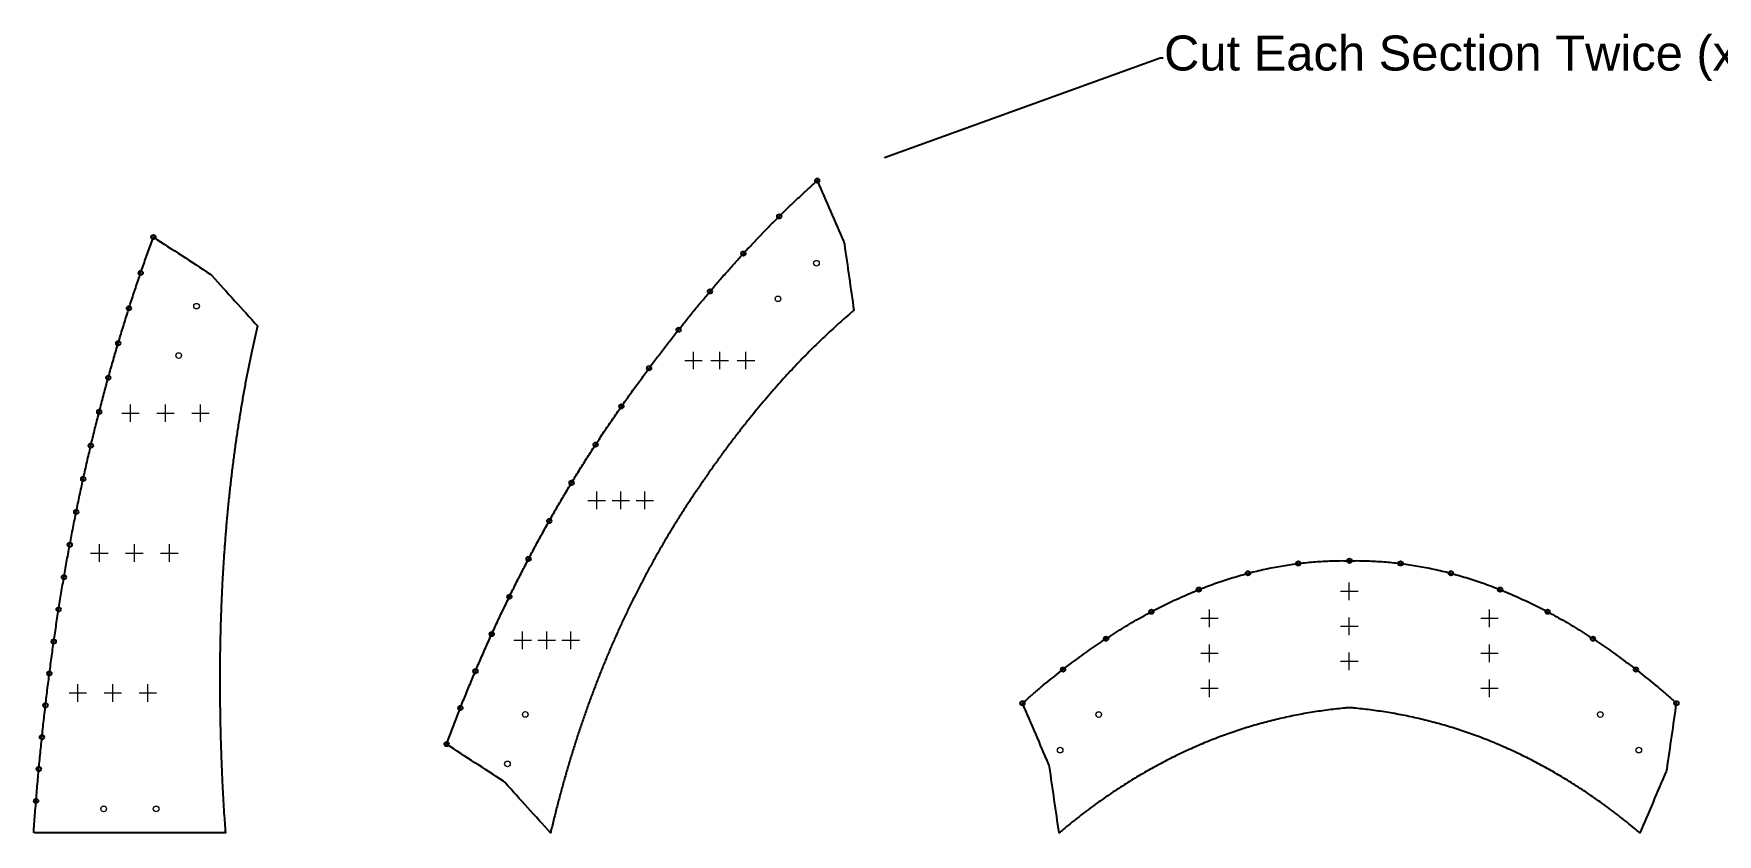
# Model space of a CAD drawing. Header units: inches. Extents: x 2 to 292, y 1 to 254.
# Drawn here: x 2.1 to 194.6, y 0.8 to 92.4 of the extents above; entities that cross this region are included whole.
import ezdxf
from ezdxf import colors
from ezdxf.entities.mleader import LeaderData, LeaderLine
from ezdxf.math import Vec2, Vec3

# ---------------------------------------------------------------- set-up
doc = ezdxf.new("R2010")
doc.units = ezdxf.units.IN
doc.header["$MEASUREMENT"] = 0
doc.header["$PDMODE"] = 2
doc.header["$PDSIZE"] = 1
doc.layers.add('Annotation', color=7, linetype='Continuous', lineweight=9)
doc.layers.add('Drilling', color=3, linetype='Continuous', lineweight=13)
doc.layers.add('Rib Indication', color=1, linetype='Continuous')
doc.styles.get("Standard").update_dxf_attribs({"font": 'Arial.ttf'})

# ---------------------------------------------------------------- blocks, each defined once
blk = doc.blocks.new('*U91')
at = {"layer": 'Drilling'}
blk.add_point((0, 0), dxfattribs=at)
blk = doc.blocks.new('*U92')
at = {"layer": 'Drilling', "color": 0, "linetype": 'ByBlock', "lineweight": -2, "transparency": 16777216}
for p in [(0, 0), (4, 0), (8, 0)]:
    blk.add_blockref('*U91', p, dxfattribs=at)
blk = doc.blocks.new('*U93')
at = {"layer": 'Drilling'}
blk.add_point((0, 0), dxfattribs=at)
blk = doc.blocks.new('*U94')
at = {"layer": 'Drilling', "color": 0, "linetype": 'ByBlock', "lineweight": -2, "transparency": 16777216}
for p in [(0, 0), (4, 0), (8, 0)]:
    blk.add_blockref('*U93', p, dxfattribs=at)
blk = doc.blocks.new('*U95')
at = {"layer": 'Drilling'}
blk.add_point((0, 0), dxfattribs=at)
blk = doc.blocks.new('*U96')
at = {"layer": 'Drilling', "color": 0, "linetype": 'ByBlock', "lineweight": -2, "transparency": 16777216}
for p in [(0, 0), (4, 0), (8, 0)]:
    blk.add_blockref('*U95', p, dxfattribs=at)
blk = doc.blocks.new('*U97')
at = {"layer": 'Drilling'}
blk.add_point((0, 0), dxfattribs=at)
blk = doc.blocks.new('*U98')
at = {"layer": 'Drilling', "color": 0, "linetype": 'ByBlock', "lineweight": -2, "transparency": 16777216}
for p in [(0, 0), (2.75, 0), (5.5, 0)]:
    blk.add_blockref('*U97', p, dxfattribs=at)
blk = doc.blocks.new('*U99')
at = {"layer": 'Drilling'}
blk.add_point((0, 0), dxfattribs=at)
blk = doc.blocks.new('*U100')
at = {"layer": 'Drilling', "color": 0, "linetype": 'ByBlock', "lineweight": -2, "transparency": 16777216}
for p in [(0, 0), (2.75, 0), (5.5, 0)]:
    blk.add_blockref('*U99', p, dxfattribs=at)
blk = doc.blocks.new('*U101')
at = {"layer": 'Drilling'}
blk.add_point((0, 0), dxfattribs=at)
blk = doc.blocks.new('*U102')
at = {"layer": 'Drilling', "color": 0, "linetype": 'ByBlock', "lineweight": -2, "transparency": 16777216}
for p in [(0, 0), (3, 0), (6, 0)]:
    blk.add_blockref('*U101', p, dxfattribs=at)
blk = doc.blocks.new('*U103')
at = {"layer": 'Drilling'}
blk.add_point((0, 0), dxfattribs=at)
blk = doc.blocks.new('*U104')
at = {"layer": 'Drilling', "color": 0, "linetype": 'ByBlock', "lineweight": -2, "transparency": 16777216}
for p in [(0, 0), (4, 0), (8, 0)]:
    blk.add_blockref('*U103', p, dxfattribs=at)
blk = doc.blocks.new('*U105')
at = {"layer": 'Drilling'}
blk.add_point((0, 0), dxfattribs=at)
blk = doc.blocks.new('*U106')
at = {"layer": 'Drilling', "color": 0, "linetype": 'ByBlock', "lineweight": -2, "transparency": 16777216}
for p in [(0, 0), (4, 0), (8, 0)]:
    blk.add_blockref('*U105', p, dxfattribs=at)
blk = doc.blocks.new('*U107')
at = {"layer": 'Drilling'}
blk.add_point((0, 0), dxfattribs=at)
blk = doc.blocks.new('*U108')
at = {"layer": 'Drilling', "color": 0, "linetype": 'ByBlock', "lineweight": -2, "transparency": 16777216}
for p in [(0, 0), (4, 0), (8, 0)]:
    blk.add_blockref('*U107', p, dxfattribs=at)

msp = doc.modelspace()

# ---------------------------------------------------------------- linework, layer by layer
for points, knots in [([(55.84159, 6.91782), (55.913, 6.87118), (55.97892, 6.81488), (56.03616, 6.75164), (57.7702, 4.83587), (59.50425, 2.92009), (61.23829, 1.00432), (61.25109, 1.06012), (61.26388, 1.11591), (61.27667, 1.17171), (61.39138, 1.64915), (61.50608, 2.12658), (61.62078, 2.60402), (61.73981, 3.07746), (61.85884, 3.55091), (61.97786, 4.02435), (62.10121, 4.49381), (62.22455, 4.96327), (62.34789, 5.43272), (62.47555, 5.8982), (62.6032, 6.36368), (62.73085, 6.82915), (62.86281, 7.29065), (62.99477, 7.75216), (63.12673, 8.21366), (63.26299, 8.67119), (63.39925, 9.12872), (63.53551, 9.58626), (63.67606, 10.03983), (63.81662, 10.4934), (63.95717, 10.94697), (64.10202, 11.39659), (64.24686, 11.84621), (64.39171, 12.29582), (64.54084, 12.74149), (64.68997, 13.18716), (64.83909, 13.63283), (64.99251, 14.07457), (65.14592, 14.5163), (65.29933, 14.95803), (65.45701, 15.39583), (65.6147, 15.83363), (65.77239, 16.27143), (65.93435, 16.70531), (66.0963, 17.13918), (66.25826, 17.57306), (66.42449, 18.00303), (66.59072, 18.43299), (66.75695, 18.86296), (66.92744, 19.28902), (67.09793, 19.71508), (67.26843, 20.14114), (67.44318, 20.5633), (67.61794, 20.98547), (67.79269, 21.40763), (67.97171, 21.82591), (68.15072, 22.24419), (68.32974, 22.66248), (68.51301, 23.07688), (68.69628, 23.49129), (68.87956, 23.90569), (69.06708, 24.31624), (69.25461, 24.72678), (69.44214, 25.13732), (69.63392, 25.54401), (69.8257, 25.9507), (70.01748, 26.35738), (70.21351, 26.76023), (70.40955, 27.16308), (70.60558, 27.56592), (70.80587, 27.96494), (71.00615, 28.36395), (71.20644, 28.76297), (71.41097, 29.15816), (71.61551, 29.55335), (71.82005, 29.94855), (72.02884, 30.33994), (72.23762, 30.73132), (72.44641, 31.12271), (72.65945, 31.5103), (72.8725, 31.89789), (73.08554, 32.28548), (73.30283, 32.66928), (73.52013, 33.05308), (73.73742, 33.43689), (73.95897, 33.81692), (74.18052, 34.19695), (74.40207, 34.57698), (74.62788, 34.95325), (74.85369, 35.32952), (75.0795, 35.7058), (75.30956, 36.07832), (75.53963, 36.45084), (75.7697, 36.82336), (76.00493, 37.19356), (76.24016, 37.56376), (76.47539, 37.93395), (76.7152, 38.30222), (76.95502, 38.67048), (77.19483, 39.03874), (77.43681, 39.40262), (77.67879, 39.7665), (77.92076, 40.13038), (78.16396, 40.48845), (78.40716, 40.84652), (78.65036, 41.20459), (78.89477, 41.55685), (79.13919, 41.90911), (79.3836, 42.26137), (79.62922, 42.60783), (79.87484, 42.95429), (80.12046, 43.30075), (80.36727, 43.64142), (80.61408, 43.98208), (80.86089, 44.32274), (81.10889, 44.65761), (81.35689, 44.99248), (81.60489, 45.32735), (81.85406, 45.65643), (82.10323, 45.98551), (82.3524, 46.31459), (82.60274, 46.63789), (82.85308, 46.96119), (83.10342, 47.28449), (83.35491, 47.60201), (83.60641, 47.91954), (83.8579, 48.23706), (84.11054, 48.54882), (84.36318, 48.86057), (84.61582, 49.17233), (84.8696, 49.47832), (85.12337, 49.78431), (85.37715, 50.09031), (85.63205, 50.39055), (85.88696, 50.69079), (86.14186, 50.99103), (86.39788, 51.28553), (86.6539, 51.58002), (86.90993, 51.87452), (87.16706, 52.16328), (87.42419, 52.45205), (87.68132, 52.74081), (87.93955, 53.02385), (88.19778, 53.30688), (88.45601, 53.58992), (88.71533, 53.86725), (88.97465, 54.14457), (89.23397, 54.4219), (89.49438, 54.69352), (89.75478, 54.96514), (90.01519, 55.23676), (90.27667, 55.50269), (90.53815, 55.76863), (90.79963, 56.03456), (91.06218, 56.29482), (91.32473, 56.55507), (91.58728, 56.81533), (91.85089, 57.06992), (92.1145, 57.32451), (92.37811, 57.57911), (92.64278, 57.82805), (92.90744, 58.077), (93.17211, 58.32594), (93.43782, 58.56925), (93.70354, 58.81256), (93.96926, 59.05587), (94.23602, 59.29356), (94.50278, 59.53126), (94.76954, 59.76895), (95.03734, 60.00104), (95.30514, 60.23313), (95.57295, 60.46523), (95.68766, 60.56188), (95.80237, 60.65853), (95.91709, 60.75518), (95.55481, 63.27861), (95.19253, 65.80204), (94.83026, 68.32546), (94.81774, 68.41261), (94.79342, 68.49882), (94.75853, 68.57965), (93.75051, 70.91498), (92.74248, 73.25031), (91.73446, 75.58563), (91.58991, 75.45764), (91.44536, 75.32965), (91.30081, 75.20166), (90.99215, 74.92152), (90.68348, 74.64138), (90.37482, 74.36125), (90.0661, 74.07423), (89.75737, 73.78721), (89.44865, 73.50019), (89.13987, 73.20628), (88.83109, 72.91238), (88.52231, 72.61848), (88.21347, 72.31769), (87.90463, 72.01691), (87.59579, 71.71612), (87.28689, 71.40845), (86.97799, 71.10078), (86.6691, 70.79311), (86.36014, 70.47856), (86.05119, 70.16401), (85.74223, 69.84946), (85.43322, 69.52802), (85.1242, 69.20658), (84.81519, 68.88515), (84.50611, 68.55683), (84.19704, 68.22851), (83.88797, 67.90019), (83.57884, 67.56499), (83.26971, 67.22979), (82.96058, 66.89459), (82.65139, 66.5525), (82.3422, 66.21042), (82.03301, 65.86834), (81.72377, 65.51937), (81.41452, 65.1704), (81.10527, 64.82143), (80.79597, 64.46558), (80.48666, 64.10973), (80.17736, 63.75388), (79.86799, 63.39115), (79.55863, 63.02841), (79.24927, 62.66568), (78.93985, 62.29606), (78.63042, 61.92644), (78.321, 61.55683), (78.01152, 61.18033), (77.70204, 60.80383), (77.39256, 60.42733), (77.08302, 60.04394), (76.77349, 59.66056), (76.46395, 59.27718), (76.15435, 58.88691), (75.84476, 58.49664), (75.53516, 58.10638), (75.22551, 57.70923), (74.91585, 57.31208), (74.6062, 56.91493), (74.29648, 56.5109), (73.98677, 56.10686), (73.67706, 55.70283), (73.36729, 55.29191), (73.05752, 54.881), (72.74775, 54.47008), (72.43792, 54.05228), (72.12809, 53.63449), (71.81826, 53.21669), (71.50837, 52.792), (71.19848, 52.36732), (70.8886, 51.94264), (70.57865, 51.51108), (70.2687, 51.07951), (69.95876, 50.64795), (69.65084, 50.21098), (69.34291, 49.77401), (69.03499, 49.33704), (68.73117, 48.89615), (68.42736, 48.45527), (68.12354, 48.01438), (67.82382, 47.56956), (67.52411, 47.12475), (67.2244, 46.67994), (66.92879, 46.23121), (66.63318, 45.78247), (66.33757, 45.33374), (66.04606, 44.88108), (65.75455, 44.42842), (65.46305, 43.97577), (65.17565, 43.51919), (64.88825, 43.06261), (64.60085, 42.60603), (64.31755, 42.14553), (64.03425, 41.68503), (63.75095, 41.22453), (63.47176, 40.76011), (63.19257, 40.29568), (62.91337, 39.83126), (62.63829, 39.36291), (62.3632, 38.89457), (62.08811, 38.42622), (61.81712, 37.95396), (61.54614, 37.48169), (61.27515, 37.00942), (61.00827, 36.53323), (60.74139, 36.05704), (60.47451, 35.58085), (60.21174, 35.10074), (59.94896, 34.62063), (59.68618, 34.14051), (59.42751, 33.65648), (59.16884, 33.17244), (58.91017, 32.68841), (58.6556, 32.20045), (58.40103, 31.7125), (58.14646, 31.22454), (57.896, 30.73266), (57.64554, 30.24078), (57.39507, 29.7489), (57.14871, 29.2531), (56.90235, 28.7573), (56.656, 28.2615), (56.41374, 27.76177), (56.17148, 27.26205), (55.92923, 26.76233), (55.69108, 26.25868), (55.45293, 25.75503), (55.21478, 25.25139), (54.98073, 24.74382), (54.74668, 24.23625), (54.51264, 23.72868), (54.28269, 23.21719), (54.05275, 22.7057), (53.82281, 22.19421), (53.59697, 21.6788), (53.37113, 21.16339), (53.14529, 20.64797), (52.92356, 20.12864), (52.70182, 19.6093), (52.48009, 19.08997), (52.26246, 18.56671), (52.04483, 18.04345), (51.8272, 17.52019), (51.61367, 16.99302), (51.40015, 16.46584), (51.18662, 15.93866), (50.9772, 15.40755), (50.76778, 14.87645), (50.55836, 14.34535), (50.35304, 13.81033), (50.14772, 13.2753), (49.9424, 12.74028), (49.74535, 12.21246), (49.54829, 11.68465), (49.35123, 11.15683), (51.51468, 9.74383), (53.67813, 8.33082), (55.84159, 6.91782)], [0, 0, 0, 0, 0.255876806, 0.255876806, 0.255876806, 1.255876806, 1.255876806, 1.255876806, 2.255876806, 2.255876806, 2.255876806, 3.255876806, 3.255876806, 3.255876806, 4.255876806, 4.255876806, 4.255876806, 5.255876806, 5.255876806, 5.255876806, 6.255876806, 6.255876806, 6.255876806, 7.255876806, 7.255876806, 7.255876806, 8.255876806, 8.255876806, 8.255876806, 9.255876806, 9.255876806, 9.255876806, 10.255876806, 10.255876806, 10.255876806, 11.255876806, 11.255876806, 11.255876806, 12.255876806, 12.255876806, 12.255876806, 13.255876806, 13.255876806, 13.255876806, 14.255876806, 14.255876806, 14.255876806, 15.255876806, 15.255876806, 15.255876806, 16.255876806, 16.255876806, 16.255876806, 17.255876806, 17.255876806, 17.255876806, 18.255876806, 18.255876806, 18.255876806, 19.255876806, 19.255876806, 19.255876806, 20.255876806, 20.255876806, 20.255876806, 21.255876806, 21.255876806, 21.255876806, 22.255876806, 22.255876806, 22.255876806, 23.255876806, 23.255876806, 23.255876806, 24.255876806, 24.255876806, 24.255876806, 25.255876806, 25.255876806, 25.255876806, 26.255876806, 26.255876806, 26.255876806, 27.255876806, 27.255876806, 27.255876806, 28.255876806, 28.255876806, 28.255876806, 29.255876806, 29.255876806, 29.255876806, 30.255876806, 30.255876806, 30.255876806, 31.255876806, 31.255876806, 31.255876806, 32.255876806, 32.255876806, 32.255876806, 33.255876806, 33.255876806, 33.255876806, 34.255876806, 34.255876806, 34.255876806, 35.255876806, 35.255876806, 35.255876806, 36.255876806, 36.255876806, 36.255876806, 37.255876806, 37.255876806, 37.255876806, 38.255876806, 38.255876806, 38.255876806, 39.255876806, 39.255876806, 39.255876806, 40.255876806, 40.255876806, 40.255876806, 41.255876806, 41.255876806, 41.255876806, 42.255876806, 42.255876806, 42.255876806, 43.255876806, 43.255876806, 43.255876806, 44.255876806, 44.255876806, 44.255876806, 45.255876806, 45.255876806, 45.255876806, 46.255876806, 46.255876806, 46.255876806, 47.255876806, 47.255876806, 47.255876806, 48.255876806, 48.255876806, 48.255876806, 49.255876806, 49.255876806, 49.255876806, 50.255876806, 50.255876806, 50.255876806, 51.255876806, 51.255876806, 51.255876806, 52.255876806, 52.255876806, 52.255876806, 53.255876806, 53.255876806, 53.255876806, 54.255876806, 54.255876806, 54.255876806, 55.255876806, 55.255876806, 55.255876806, 56.255876806, 56.255876806, 56.255876806, 57.255876806, 57.255876806, 57.255876806, 58.255876806, 58.255876806, 58.255876806, 58.519993703, 58.519993703, 58.519993703, 59.519993703, 59.519993703, 59.519993703, 60.519993703, 60.519993703, 60.519993703, 61.519993703, 61.519993703, 61.519993703, 62.519993703, 62.519993703, 62.519993703, 63.519993703, 63.519993703, 63.519993703, 64.519993703, 64.519993703, 64.519993703, 65.519993703, 65.519993703, 65.519993703, 66.519993703, 66.519993703, 66.519993703, 67.519993703, 67.519993703, 67.519993703, 68.519993703, 68.519993703, 68.519993703, 69.519993703, 69.519993703, 69.519993703, 70.519993703, 70.519993703, 70.519993703, 71.519993703, 71.519993703, 71.519993703, 72.519993703, 72.519993703, 72.519993703, 73.519993703, 73.519993703, 73.519993703, 74.519993703, 74.519993703, 74.519993703, 75.519993703, 75.519993703, 75.519993703, 76.519993703, 76.519993703, 76.519993703, 77.519993703, 77.519993703, 77.519993703, 78.519993703, 78.519993703, 78.519993703, 79.519993703, 79.519993703, 79.519993703, 80.519993703, 80.519993703, 80.519993703, 81.519993703, 81.519993703, 81.519993703, 82.519993703, 82.519993703, 82.519993703, 83.519993703, 83.519993703, 83.519993703, 84.519993703, 84.519993703, 84.519993703, 85.519993703, 85.519993703, 85.519993703, 86.519993703, 86.519993703, 86.519993703, 87.519993703, 87.519993703, 87.519993703, 88.519993703, 88.519993703, 88.519993703, 89.519993703, 89.519993703, 89.519993703, 90.519993703, 90.519993703, 90.519993703, 91.519993703, 91.519993703, 91.519993703, 92.519993703, 92.519993703, 92.519993703, 93.519993703, 93.519993703, 93.519993703, 94.519993703, 94.519993703, 94.519993703, 95.519993703, 95.519993703, 95.519993703, 96.519993703, 96.519993703, 96.519993703, 97.519993703, 97.519993703, 97.519993703, 98.519993703, 98.519993703, 98.519993703, 99.519993703, 99.519993703, 99.519993703, 100.519993703, 100.519993703, 100.519993703, 101.519993703, 101.519993703, 101.519993703, 102.519993703, 102.519993703, 102.519993703, 103.519993703, 103.519993703, 103.519993703, 104.519993703, 104.519993703, 104.519993703, 105.519993703, 105.519993703, 105.519993703, 106.519993703, 106.519993703, 106.519993703, 107.519993703, 107.519993703, 107.519993703, 108.519993703, 108.519993703, 108.519993703, 109.519993703, 109.519993703, 109.519993703, 110.519993703, 110.519993703, 110.519993703, 111.519993703, 111.519993703, 111.519993703, 111.519993703]), ([(2.14639, 1.00431), (2.19574, 1.68838), (2.2451, 2.37246), (2.29446, 3.05653), (2.34792, 3.73667), (2.40139, 4.41682), (2.45485, 5.09697), (2.51242, 5.7732), (2.56998, 6.44942), (2.62755, 7.12565), (2.68922, 7.79795), (2.75089, 8.47026), (2.81256, 9.14256), (2.87834, 9.81094), (2.94411, 10.47933), (3.00989, 11.14771), (3.07977, 11.81217), (3.14964, 12.47663), (3.21952, 13.14109), (3.29351, 13.80162), (3.36749, 14.46216), (3.44147, 15.1227), (3.51956, 15.77931), (3.59765, 16.43593), (3.67574, 17.09254), (3.75793, 17.74523), (3.84012, 18.39793), (3.92231, 19.05062), (4.00861, 19.69939), (4.0949, 20.34816), (4.1812, 20.99693), (4.2716, 21.64178), (4.362, 22.28663), (4.4524, 22.93147), (4.5469, 23.5724), (4.64141, 24.21333), (4.73591, 24.85425), (4.83452, 25.49126), (4.93313, 26.12826), (5.03174, 26.76526), (5.13445, 27.39834), (5.23716, 28.03142), (5.33988, 28.66451), (5.44669, 29.29366), (5.55351, 29.92282), (5.66033, 30.55198), (5.77125, 31.17722), (5.88217, 31.80246), (5.99309, 32.42769), (6.10812, 33.04901), (6.22314, 33.67032), (6.33817, 34.29164), (6.4573, 34.90903), (6.57643, 35.52642), (6.69556, 36.14381), (6.81879, 36.75728), (6.94202, 37.37075), (7.06526, 37.98422), (7.1926, 38.59377), (7.31993, 39.20332), (7.44727, 39.81286), (7.57871, 40.41849), (7.71016, 41.02411), (7.8416, 41.62974), (7.97714, 42.23144), (8.11269, 42.83315), (8.24824, 43.43485), (8.38789, 44.03263), (8.52754, 44.63041), (8.66719, 45.22819), (8.81094, 45.82205), (8.9547, 46.41591), (9.09845, 47.00977), (9.24631, 47.5997), (9.39417, 48.18964), (9.54203, 48.77957), (9.69399, 49.36559), (9.84595, 49.9516), (9.99792, 50.53762), (10.15398, 51.11971), (10.31005, 51.7018), (10.46612, 52.28389), (10.62629, 52.86206), (10.78646, 53.44023), (10.94663, 54.0184), (11.11091, 54.59265), (11.27518, 55.16689), (11.43946, 55.74114), (11.60784, 56.31146), (11.77622, 56.88179), (11.9446, 57.45211), (12.11708, 58.01852), (12.28957, 58.58492), (12.46205, 59.15132), (12.63864, 59.7138), (12.81523, 60.27628), (12.99182, 60.83876), (13.17251, 61.39732), (13.3532, 61.95588), (13.53389, 62.51444), (13.71869, 63.06907), (13.90349, 63.62371), (14.08828, 64.17834), (14.27718, 64.72906), (14.46609, 65.27977), (14.65499, 65.83048), (14.84799, 66.37727), (15.041, 66.92406), (15.234, 67.47086), (15.43527, 68.02485), (15.63653, 68.57885), (15.83779, 69.13285), (18.00125, 67.71985), (20.1647, 66.30685), (22.32815, 64.89384), (22.39956, 64.8472), (22.46549, 64.7909), (22.52272, 64.72767), (24.25677, 62.81189), (25.99081, 60.89612), (27.72486, 58.98034), (27.52123, 58.06927), (27.31761, 57.15821), (27.11398, 56.24714), (27.01228, 55.7577), (26.91058, 55.26826), (26.80887, 54.77882), (26.71152, 54.28537), (26.61416, 53.79192), (26.5168, 53.29847), (26.4238, 52.80101), (26.3308, 52.30354), (26.23779, 51.80608), (26.14914, 51.3046), (26.0605, 50.80312), (25.97185, 50.30164), (25.88757, 49.79614), (25.80329, 49.29064), (25.719, 48.78514), (25.63909, 48.27562), (25.55918, 47.76609), (25.47927, 47.25657), (25.40373, 46.74302), (25.32819, 46.22948), (25.25266, 45.71593), (25.1815, 45.19836), (25.11035, 44.68078), (25.0392, 44.16321), (24.97243, 43.6416), (24.90566, 43.12), (24.8389, 42.5984), (24.77653, 42.07276), (24.71415, 41.54713), (24.65178, 41.02149), (24.59381, 40.49183), (24.53584, 39.96216), (24.47786, 39.43249), (24.4243, 38.89879), (24.37073, 38.36509), (24.31716, 37.83139), (24.26801, 37.29366), (24.21885, 36.75593), (24.1697, 36.21819), (24.12496, 35.67642), (24.08022, 35.13465), (24.03549, 34.59289), (23.99517, 34.04708), (23.95485, 33.50128), (23.91454, 32.95547), (23.87865, 32.40563), (23.84277, 31.85579), (23.80688, 31.30595), (23.77542, 30.75208), (23.74397, 30.1982), (23.71252, 29.64433), (23.6855, 29.08642), (23.65849, 28.52851), (23.63147, 27.97059), (23.6089, 27.40865), (23.58633, 26.8467), (23.56376, 26.28475), (23.54564, 25.71877), (23.52752, 25.15279), (23.50939, 24.58681), (23.49573, 24.01679), (23.48206, 23.44678), (23.46839, 22.87676), (23.45918, 22.30271), (23.44997, 21.72866), (23.44076, 21.15461), (23.43602, 20.57653), (23.43127, 19.99845), (23.42653, 19.42036), (23.42625, 18.83825), (23.42598, 18.25613), (23.4257, 17.67402), (23.4299, 17.08787), (23.43409, 16.50173), (23.43829, 15.91558), (23.44696, 15.3254), (23.45563, 14.73523), (23.46431, 14.14505), (23.47746, 13.55085), (23.49062, 12.95664), (23.50377, 12.36244), (23.52142, 11.76421), (23.53906, 11.16598), (23.5567, 10.56775), (23.57883, 9.96549), (23.60096, 9.36323), (23.62309, 8.76098), (23.64972, 8.15469), (23.67634, 7.54841), (23.70297, 6.94213), (23.73409, 6.33183), (23.76521, 5.72152), (23.79633, 5.11122), (23.83201, 4.49604), (23.86768, 3.88085), (23.90336, 3.26566), (23.95969, 2.51188), (24.01603, 1.7581), (24.07237, 1.00431), (16.78839, 1.00431), (9.5044, 1.00431), (2.22042, 1.00431)], [0, 0, 0, 0, 1, 1, 1, 2, 2, 2, 3, 3, 3, 4, 4, 4, 5, 5, 5, 6, 6, 6, 7, 7, 7, 8, 8, 8, 9, 9, 9, 10, 10, 10, 11, 11, 11, 12, 12, 12, 13, 13, 13, 14, 14, 14, 15, 15, 15, 16, 16, 16, 17, 17, 17, 18, 18, 18, 19, 19, 19, 20, 20, 20, 21, 21, 21, 22, 22, 22, 23, 23, 23, 24, 24, 24, 25, 25, 25, 26, 26, 26, 27, 27, 27, 28, 28, 28, 29, 29, 29, 30, 30, 30, 31, 31, 31, 32, 32, 32, 33, 33, 33, 34, 34, 34, 35, 35, 35, 36, 36, 36, 37, 37, 37, 38, 38, 38, 38.255876806, 38.255876806, 38.255876806, 39.255876806, 39.255876806, 39.255876806, 40.255876806, 40.255876806, 40.255876806, 41.255876806, 41.255876806, 41.255876806, 42.255876806, 42.255876806, 42.255876806, 43.255876806, 43.255876806, 43.255876806, 44.255876806, 44.255876806, 44.255876806, 45.255876806, 45.255876806, 45.255876806, 46.255876806, 46.255876806, 46.255876806, 47.255876806, 47.255876806, 47.255876806, 48.255876806, 48.255876806, 48.255876806, 49.255876806, 49.255876806, 49.255876806, 50.255876806, 50.255876806, 50.255876806, 51.255876806, 51.255876806, 51.255876806, 52.255876806, 52.255876806, 52.255876806, 53.255876806, 53.255876806, 53.255876806, 54.255876806, 54.255876806, 54.255876806, 55.255876806, 55.255876806, 55.255876806, 56.255876806, 56.255876806, 56.255876806, 57.255876806, 57.255876806, 57.255876806, 58.255876806, 58.255876806, 58.255876806, 59.255876806, 59.255876806, 59.255876806, 60.255876806, 60.255876806, 60.255876806, 61.255876806, 61.255876806, 61.255876806, 62.255876806, 62.255876806, 62.255876806, 63.255876806, 63.255876806, 63.255876806, 64.255876806, 64.255876806, 64.255876806, 65.255876806, 65.255876806, 65.255876806, 66.255876806, 66.255876806, 66.255876806, 67.255876806, 67.255876806, 67.255876806, 68.255876806, 68.255876806, 68.255876806, 69.255876806, 69.255876806, 69.255876806, 70.255876806, 70.255876806, 70.255876806, 71.255876806, 71.255876806, 71.255876806, 72.255876806, 72.255876806, 72.255876806, 73.255876806, 73.255876806, 73.255876806, 74.255876806, 74.255876806, 74.255876806, 74.255876806]), ([(118.28519, 8.57461), (118.64747, 6.05118), (119.00975, 3.52775), (119.37202, 1.00432), (119.52615, 1.13417), (119.68027, 1.26403), (119.8344, 1.39389), (120.10428, 1.61483), (120.37415, 1.83577), (120.64402, 2.05671), (120.91493, 2.27211), (121.18584, 2.4875), (121.45675, 2.70289), (121.72869, 2.91276), (122.00063, 3.12262), (122.27257, 3.33249), (122.54555, 3.53684), (122.81852, 3.7412), (123.0915, 3.94555), (123.36551, 4.14442), (123.63952, 4.34329), (123.91353, 4.54215), (124.18858, 4.73555), (124.46363, 4.92894), (124.73868, 5.12234), (125.01477, 5.31029), (125.29086, 5.49824), (125.56695, 5.68619), (125.84409, 5.86871), (126.12123, 6.05123), (126.39837, 6.23375), (126.67657, 6.41086), (126.95476, 6.58798), (127.23296, 6.76509), (127.51221, 6.93682), (127.79147, 7.10855), (128.07073, 7.28029), (128.35106, 7.44665), (128.63138, 7.61302), (128.91171, 7.77939), (129.19312, 7.94041), (129.47454, 8.10144), (129.75595, 8.26246), (130.03845, 8.41816), (130.32096, 8.57387), (130.60347, 8.72957), (130.88708, 8.87998), (131.1707, 9.03038), (131.45432, 9.18079), (131.73905, 9.32591), (132.02379, 9.47104), (132.30853, 9.61616), (132.59441, 9.75603), (132.88029, 9.8959), (133.16617, 10.03576), (133.45321, 10.17039), (133.74025, 10.30502), (134.02728, 10.43964), (134.3155, 10.56905), (134.60371, 10.69846), (134.89193, 10.82787), (135.18134, 10.95207), (135.47075, 11.07628), (135.76016, 11.20048), (136.05079, 11.3195), (136.34142, 11.43852), (136.63205, 11.55755), (136.92393, 11.6714), (137.2158, 11.78525), (137.50767, 11.8991), (137.80081, 12.00781), (138.09395, 12.11651), (138.38709, 12.22521), (138.68152, 12.32877), (138.97594, 12.43233), (139.27037, 12.5359), (139.56612, 12.63433), (139.86186, 12.73277), (140.15761, 12.83121), (140.45469, 12.92453), (140.75178, 13.01786), (141.04887, 13.11119), (141.34733, 13.19941), (141.64578, 13.28763), (141.94424, 13.37585), (142.2441, 13.45898), (142.54395, 13.54211), (142.84381, 13.62524), (143.14509, 13.70329), (143.44637, 13.78133), (143.74765, 13.85938), (144.05038, 13.93234), (144.35312, 14.00531), (144.65585, 14.07828), (144.96007, 14.14617), (145.26429, 14.21406), (145.56851, 14.28195), (145.87424, 14.34477), (146.17997, 14.4076), (146.4857, 14.47042), (146.79297, 14.52817), (147.10024, 14.58592), (147.40752, 14.64368), (147.71636, 14.69636), (148.0252, 14.74905), (148.33404, 14.80173), (148.64448, 14.84935), (148.95492, 14.89696), (149.26536, 14.94458), (149.57742, 14.98712), (149.88949, 15.02967), (150.20156, 15.07221), (150.51528, 15.10968), (150.82899, 15.14715), (151.14271, 15.18462), (151.45811, 15.21701), (151.77351, 15.24939), (152.08891, 15.28178), (152.25075, 15.29572), (152.4126, 15.30965), (152.57444, 15.32358), (152.73628, 15.30965), (152.89812, 15.29572), (153.05996, 15.28178), (153.37536, 15.24939), (153.69076, 15.21701), (154.00616, 15.18462), (154.31988, 15.14715), (154.6336, 15.10968), (154.94732, 15.07221), (155.25939, 15.02967), (155.57145, 14.98712), (155.88352, 14.94458), (156.19396, 14.89696), (156.5044, 14.84935), (156.81484, 14.80173), (157.12368, 14.74905), (157.43252, 14.69636), (157.74136, 14.64368), (158.04863, 14.58592), (158.3559, 14.52817), (158.66318, 14.47042), (158.96891, 14.4076), (159.27464, 14.34477), (159.58037, 14.28195), (159.88459, 14.21406), (160.18881, 14.14617), (160.49302, 14.07828), (160.79576, 14.00531), (161.09849, 13.93234), (161.40123, 13.85938), (161.70251, 13.78133), (162.00379, 13.70329), (162.30507, 13.62524), (162.60493, 13.54211), (162.90478, 13.45898), (163.20464, 13.37585), (163.50309, 13.28763), (163.80155, 13.19941), (164.10001, 13.11119), (164.3971, 13.01786), (164.69418, 12.92453), (164.99127, 12.83121), (165.28702, 12.73277), (165.58276, 12.63433), (165.8785, 12.5359), (166.17293, 12.43233), (166.46736, 12.32877), (166.76179, 12.22521), (167.05493, 12.11651), (167.34807, 12.00781), (167.6412, 11.8991), (167.93308, 11.78525), (168.22495, 11.6714), (168.51682, 11.55755), (168.80745, 11.43852), (169.09808, 11.3195), (169.38871, 11.20048), (169.67813, 11.07628), (169.96754, 10.95207), (170.25695, 10.82787), (170.54516, 10.69846), (170.83338, 10.56905), (171.12159, 10.43964), (171.40863, 10.30502), (171.69567, 10.17039), (171.98271, 10.03576), (172.26859, 9.8959), (172.55446, 9.75603), (172.84034, 9.61616), (173.12508, 9.47104), (173.40982, 9.32591), (173.69456, 9.18079), (173.97818, 9.03038), (174.26179, 8.87998), (174.54541, 8.72957), (174.82792, 8.57387), (175.11042, 8.41816), (175.39293, 8.26246), (175.67434, 8.10144), (175.95575, 7.94041), (176.23716, 7.77939), (176.51749, 7.61302), (176.79782, 7.44665), (177.07815, 7.28029), (177.35741, 7.10855), (177.63666, 6.93682), (177.91592, 6.76509), (178.19412, 6.58798), (178.47231, 6.41086), (178.7505, 6.23375), (179.02764, 6.05123), (179.30478, 5.86871), (179.58192, 5.68619), (179.85801, 5.49824), (180.13411, 5.31029), (180.4102, 5.12234), (180.68525, 4.92894), (180.9603, 4.73555), (181.23535, 4.54215), (181.50936, 4.34329), (181.78337, 4.14442), (182.05738, 3.94555), (182.33035, 3.7412), (182.60333, 3.53684), (182.8763, 3.33249), (183.14824, 3.12262), (183.42019, 2.91276), (183.69213, 2.70289), (183.96304, 2.4875), (184.23394, 2.27211), (184.50485, 2.05671), (184.77473, 1.83577), (185.0446, 1.61483), (185.31448, 1.39389), (185.4686, 1.26403), (185.62273, 1.13417), (185.77685, 1.00432), (186.77576, 3.34977), (187.77467, 5.69521), (188.77357, 8.04066), (188.80744, 8.12018), (188.8311, 8.20483), (188.84339, 8.29039), (189.20566, 10.81382), (189.56794, 13.33725), (189.93022, 15.86068), (189.77591, 15.9973), (189.62161, 16.13393), (189.46731, 16.27056), (189.15876, 16.53693), (188.85021, 16.8033), (188.54166, 17.06967), (188.23317, 17.32916), (187.92468, 17.58864), (187.61619, 17.84813), (187.30776, 18.10074), (186.99933, 18.35334), (186.6909, 18.60594), (186.38252, 18.85167), (186.07415, 19.09739), (185.76578, 19.34311), (185.45746, 19.58195), (185.14915, 19.82078), (184.84083, 20.05962), (184.53257, 20.29158), (184.22432, 20.52353), (183.91606, 20.75549), (183.60786, 20.98056), (183.29966, 21.20563), (182.99146, 21.4307), (182.68332, 21.64889), (182.37518, 21.86708), (182.06704, 22.08527), (181.75896, 22.29657), (181.45088, 22.50788), (181.14279, 22.71919), (180.83477, 22.92361), (180.52675, 23.12803), (180.21872, 23.33245), (179.91076, 23.52999), (179.60279, 23.72753), (179.29482, 23.92507), (178.98692, 24.11573), (178.67901, 24.30639), (178.3711, 24.49704), (178.06325, 24.68081), (177.7554, 24.86459), (177.44755, 25.04836), (177.13976, 25.22525), (176.83197, 25.40214), (176.52418, 25.57903), (176.21645, 25.74904), (175.90871, 25.91905), (175.60098, 26.08905), (175.2933, 26.25218), (174.98563, 26.4153), (174.67796, 26.57842), (174.37034, 26.73467), (174.06272, 26.89091), (173.75511, 27.04715), (173.44755, 27.19651), (173.13999, 27.34586), (172.83243, 27.49522), (172.52493, 27.6377), (172.21743, 27.78017), (171.90993, 27.92264), (171.60249, 28.05824), (171.29505, 28.19383), (170.9876, 28.32942), (170.68022, 28.45813), (170.37284, 28.58684), (170.06545, 28.71554), (169.75813, 28.83737), (169.4508, 28.9592), (169.14348, 29.08102), (168.83621, 29.19596), (168.52894, 29.31091), (168.22168, 29.42585), (167.91447, 29.53391), (167.60726, 29.64197), (167.30005, 29.75002), (166.9929, 29.8512), (166.68575, 29.95238), (166.3786, 30.05355), (166.0715, 30.14785), (165.76441, 30.24214), (165.45732, 30.33643), (165.15028, 30.42384), (164.84325, 30.51125), (164.53622, 30.59866), (164.22924, 30.67919), (163.92226, 30.75971), (163.61529, 30.84024), (163.30837, 30.91388), (163.00145, 30.98753), (162.69453, 31.06117), (162.38767, 31.12793), (162.08081, 31.19469), (161.77395, 31.26145), (161.46715, 31.32133), (161.16035, 31.38121), (160.85355, 31.44109), (160.54681, 31.49408), (160.24006, 31.54707), (159.93332, 31.60007), (159.62664, 31.64618), (159.31995, 31.69229), (159.01327, 31.7384), (158.70664, 31.77763), (158.40001, 31.81686), (158.09339, 31.85609), (157.78682, 31.88843), (157.48025, 31.92078), (157.17368, 31.95312), (156.86717, 31.97858), (156.56066, 32.00404), (156.25415, 32.02951), (155.9477, 32.04809), (155.64125, 32.06666), (155.33479, 32.08524), (155.0284, 32.09694), (154.72201, 32.10863), (154.41561, 32.12033), (154.10928, 32.12514), (153.80294, 32.12996), (153.4966, 32.13477), (153.18922, 32.1327), (152.88183, 32.13063), (152.57444, 32.12856), (152.26705, 32.13063), (151.95966, 32.1327), (151.65227, 32.13477), (151.34594, 32.12996), (151.0396, 32.12514), (150.73327, 32.12033), (150.42687, 32.10863), (150.12048, 32.09694), (149.81408, 32.08524), (149.50763, 32.06666), (149.20118, 32.04809), (148.89473, 32.02951), (148.58822, 32.00404), (148.28171, 31.97858), (147.9752, 31.95312), (147.66863, 31.92078), (147.36206, 31.88843), (147.05549, 31.85609), (146.74886, 31.81686), (146.44224, 31.77763), (146.13561, 31.7384), (145.82893, 31.69229), (145.52224, 31.64618), (145.21556, 31.60007), (144.90881, 31.54707), (144.60207, 31.49408), (144.29533, 31.44109), (143.98853, 31.38121), (143.68172, 31.32133), (143.37492, 31.26145), (143.06806, 31.19469), (142.7612, 31.12793), (142.45434, 31.06117), (142.14743, 30.98753), (141.84051, 30.91388), (141.53359, 30.84024), (141.22661, 30.75971), (140.91964, 30.67919), (140.61266, 30.59866), (140.30563, 30.51125), (139.99859, 30.42384), (139.69156, 30.33643), (139.38447, 30.24214), (139.07737, 30.14785), (138.77028, 30.05355), (138.46313, 29.95238), (138.15598, 29.8512), (137.84883, 29.75002), (137.54162, 29.64197), (137.23441, 29.53391), (136.9272, 29.42585), (136.61993, 29.31091), (136.31267, 29.19596), (136.0054, 29.08102), (135.69807, 28.9592), (135.39075, 28.83737), (135.08342, 28.71554), (134.77604, 28.58684), (134.46866, 28.45813), (134.16127, 28.32942), (133.85383, 28.19383), (133.54639, 28.05824), (133.23895, 27.92264), (132.93145, 27.78017), (132.62395, 27.6377), (132.31645, 27.49522), (132.00889, 27.34586), (131.70133, 27.19651), (131.39377, 27.04715), (131.08616, 26.89091), (130.77854, 26.73467), (130.47092, 26.57842), (130.16325, 26.4153), (129.85557, 26.25218), (129.5479, 26.08905), (129.24016, 25.91905), (128.93243, 25.74904), (128.6247, 25.57903), (128.31691, 25.40214), (128.00912, 25.22525), (127.70132, 25.04836), (127.39348, 24.86459), (127.08563, 24.68081), (126.77778, 24.49704), (126.46987, 24.30639), (126.16196, 24.11573), (125.85405, 23.92507), (125.54609, 23.72753), (125.23812, 23.52999), (124.93016, 23.33245), (124.62213, 23.12803), (124.31411, 22.92361), (124.00608, 22.71919), (123.698, 22.50788), (123.38992, 22.29657), (123.08184, 22.08527), (122.77369, 21.86708), (122.46555, 21.64889), (122.15741, 21.4307), (121.84921, 21.20563), (121.54102, 20.98056), (121.23282, 20.75549), (120.92456, 20.52353), (120.6163, 20.29158), (120.30805, 20.05962), (119.99973, 19.82078), (119.69142, 19.58195), (119.3831, 19.34311), (119.07473, 19.09739), (118.76635, 18.85167), (118.45798, 18.60594), (118.14955, 18.35334), (117.84112, 18.10074), (117.53268, 17.84813), (117.22419, 17.58864), (116.9157, 17.32916), (116.60721, 17.06967), (116.29867, 16.8033), (115.99012, 16.53693), (115.68157, 16.27056), (115.51751, 16.1253), (115.35346, 15.98003), (115.1894, 15.83477), (116.19742, 13.49945), (117.20544, 11.16412), (118.21346, 8.8288), (118.24835, 8.74796), (118.27268, 8.66175), (118.28519, 8.57461)], [0, 0, 0, 0, 1, 1, 1, 2, 2, 2, 3, 3, 3, 4, 4, 4, 5, 5, 5, 6, 6, 6, 7, 7, 7, 8, 8, 8, 9, 9, 9, 10, 10, 10, 11, 11, 11, 12, 12, 12, 13, 13, 13, 14, 14, 14, 15, 15, 15, 16, 16, 16, 17, 17, 17, 18, 18, 18, 19, 19, 19, 20, 20, 20, 21, 21, 21, 22, 22, 22, 23, 23, 23, 24, 24, 24, 25, 25, 25, 26, 26, 26, 27, 27, 27, 28, 28, 28, 29, 29, 29, 30, 30, 30, 31, 31, 31, 32, 32, 32, 33, 33, 33, 34, 34, 34, 35, 35, 35, 36, 36, 36, 37, 37, 37, 38, 38, 38, 39, 39, 39, 40, 40, 40, 41, 41, 41, 42, 42, 42, 43, 43, 43, 44, 44, 44, 45, 45, 45, 46, 46, 46, 47, 47, 47, 48, 48, 48, 49, 49, 49, 50, 50, 50, 51, 51, 51, 52, 52, 52, 53, 53, 53, 54, 54, 54, 55, 55, 55, 56, 56, 56, 57, 57, 57, 58, 58, 58, 59, 59, 59, 60, 60, 60, 61, 61, 61, 62, 62, 62, 63, 63, 63, 64, 64, 64, 65, 65, 65, 66, 66, 66, 67, 67, 67, 68, 68, 68, 69, 69, 69, 70, 70, 70, 71, 71, 71, 72, 72, 72, 73, 73, 73, 74, 74, 74, 75, 75, 75, 76, 76, 76, 77, 77, 77, 78, 78, 78, 79, 79, 79, 80, 80, 80, 80.259302273, 80.259302273, 80.259302273, 81.259302273, 81.259302273, 81.259302273, 82.259302273, 82.259302273, 82.259302273, 83.259302273, 83.259302273, 83.259302273, 84.259302273, 84.259302273, 84.259302273, 85.259302273, 85.259302273, 85.259302273, 86.259302273, 86.259302273, 86.259302273, 87.259302273, 87.259302273, 87.259302273, 88.259302273, 88.259302273, 88.259302273, 89.259302273, 89.259302273, 89.259302273, 90.259302273, 90.259302273, 90.259302273, 91.259302273, 91.259302273, 91.259302273, 92.259302273, 92.259302273, 92.259302273, 93.259302273, 93.259302273, 93.259302273, 94.259302273, 94.259302273, 94.259302273, 95.259302273, 95.259302273, 95.259302273, 96.259302273, 96.259302273, 96.259302273, 97.259302273, 97.259302273, 97.259302273, 98.259302273, 98.259302273, 98.259302273, 99.259302273, 99.259302273, 99.259302273, 100.259302273, 100.259302273, 100.259302273, 101.259302273, 101.259302273, 101.259302273, 102.259302273, 102.259302273, 102.259302273, 103.259302273, 103.259302273, 103.259302273, 104.259302273, 104.259302273, 104.259302273, 105.259302273, 105.259302273, 105.259302273, 106.259302273, 106.259302273, 106.259302273, 107.259302273, 107.259302273, 107.259302273, 108.259302273, 108.259302273, 108.259302273, 109.259302273, 109.259302273, 109.259302273, 110.259302273, 110.259302273, 110.259302273, 111.259302273, 111.259302273, 111.259302273, 112.259302273, 112.259302273, 112.259302273, 113.259302273, 113.259302273, 113.259302273, 114.259302273, 114.259302273, 114.259302273, 115.259302273, 115.259302273, 115.259302273, 116.259302273, 116.259302273, 116.259302273, 117.259302273, 117.259302273, 117.259302273, 118.259302273, 118.259302273, 118.259302273, 119.259302273, 119.259302273, 119.259302273, 120.259302273, 120.259302273, 120.259302273, 121.259302273, 121.259302273, 121.259302273, 122.259302273, 122.259302273, 122.259302273, 123.259302273, 123.259302273, 123.259302273, 124.259302273, 124.259302273, 124.259302273, 125.259302273, 125.259302273, 125.259302273, 126.259302273, 126.259302273, 126.259302273, 127.259302273, 127.259302273, 127.259302273, 128.259302273, 128.259302273, 128.259302273, 129.259302273, 129.259302273, 129.259302273, 130.259302273, 130.259302273, 130.259302273, 131.259302273, 131.259302273, 131.259302273, 132.259302273, 132.259302273, 132.259302273, 133.259302273, 133.259302273, 133.259302273, 134.259302273, 134.259302273, 134.259302273, 135.259302273, 135.259302273, 135.259302273, 136.259302273, 136.259302273, 136.259302273, 137.259302273, 137.259302273, 137.259302273, 138.259302273, 138.259302273, 138.259302273, 139.259302273, 139.259302273, 139.259302273, 140.259302273, 140.259302273, 140.259302273, 141.259302273, 141.259302273, 141.259302273, 142.259302273, 142.259302273, 142.259302273, 143.259302273, 143.259302273, 143.259302273, 144.259302273, 144.259302273, 144.259302273, 145.259302273, 145.259302273, 145.259302273, 146.259302273, 146.259302273, 146.259302273, 147.259302273, 147.259302273, 147.259302273, 148.259302273, 148.259302273, 148.259302273, 149.259302273, 149.259302273, 149.259302273, 150.259302273, 150.259302273, 150.259302273, 151.259302273, 151.259302273, 151.259302273, 152.259302273, 152.259302273, 152.259302273, 153.259302273, 153.259302273, 153.259302273, 154.259302273, 154.259302273, 154.259302273, 155.259302273, 155.259302273, 155.259302273, 156.259302273, 156.259302273, 156.259302273, 157.259302273, 157.259302273, 157.259302273, 158.259302273, 158.259302273, 158.259302273, 159.259302273, 159.259302273, 159.259302273, 160.259302273, 160.259302273, 160.259302273, 161.259302273, 161.259302273, 161.259302273, 162.259302273, 162.259302273, 162.259302273, 163.259302273, 163.259302273, 163.259302273, 164.259302273, 164.259302273, 164.259302273, 164.52341917, 164.52341917, 164.52341917, 164.52341917])]:
    msp.add_open_spline(points, degree=3, knots=knots)
at = {"layer": 'Drilling'}
for centre in [(91.63798, 66.14637), (87.23312, 62.0724), (20.76358, 61.23451), (18.72809, 55.59033), (58.348, 14.54685), (123.90262, 14.54346), (181.24625, 14.54346), (119.49777, 10.46948), (185.65111, 10.46948), (56.31251, 8.90266), (10.1464, 3.75431), (16.1464, 3.75431)]:
    msp.add_circle(centre, 0.3225, dxfattribs=at)
at = {"layer": 'Rib Indication'}
for centre in [(91.73446, 75.58563), (87.37707, 71.49827), (15.83779, 69.13285), (83.29074, 67.25259), (14.38242, 65.03587), (79.46116, 62.91413), (13.04114, 60.99124), (75.87202, 58.53101), (11.80972, 56.99524), (72.50432, 54.14183), (10.6779, 53.04836), (9.63779, 49.14886), (69.34075, 49.77094), (8.68307, 45.29379), (66.38371, 45.40379), (7.80895, 41.47934), (63.63536, 41.03224), (7.00868, 37.70255), (61.08488, 36.66991), (6.27671, 33.95965), (58.7218, 32.32735), (140.97258, 30.69307), (146.73836, 31.81551), (152.57444, 32.12856), (158.41052, 31.81551), (164.1763, 30.69307), (5.60843, 30.24632), (135.34828, 28.82053), (169.8006, 28.82053), (56.53559, 28.01313), (4.99965, 26.55797), (129.92374, 26.28832), (175.22514, 26.28832), (4.44655, 22.88978), (54.51536, 23.73459), (124.74076, 23.20676), (180.40811, 23.20676), (3.94703, 19.23643), (52.65295, 19.49484), (119.82565, 19.68593), (185.32322, 19.68593), (3.49739, 15.59289), (50.93522, 15.30109), (115.1894, 15.83477), (189.95948, 15.83477), (3.09466, 11.95376), (49.35123, 11.15683), (2.73649, 8.31331), (2.42094, 4.66557)]:
    msp.add_circle(centre, 0.25, dxfattribs=at)

# ---------------------------------------------------------------- block references
at = {"layer": 'Drilling'}
for name, p in [('*U102', (77.57333, 55.02829)), ('*U96', (13.21607, 49.00431)), ('*U100', (66.51442, 39.02829)), ('*U94', (9.65932, 33.00431)), ('*U98', (58.04385, 23.02829)), ('*U92', (7.19227, 17.00431))]:
    msp.add_blockref(name, p, dxfattribs=at)
at = {"layer": 'Drilling', "rotation": 270}
for name, p in [('*U106', (152.55086, 28.62864)), ('*U104', (136.57444, 25.54163))]:
    msp.add_blockref(name, p, dxfattribs=at)
at = {"layer": 'Drilling', "xscale": -1, "rotation": 90}
msp.add_blockref('*U108', (168.57444, 25.54163), dxfattribs=at)

# ---------------------------------------------------------------- leaders
at = {"layer": 'Annotation'}
ml = msp.add_multileader_mtext('Standard', dxfattribs=at)
ml.set_content('\\A1;Cut Each Section Twice (x2) ', color=256)
ml.set_leader_properties()
ml.build(insert=Vec2(0, 0))
ml.multileader.update_dxf_attribs({"text_right_attachment_type": 6, "dogleg_length": 0.36, "arrow_head_size": 0.18})
ctx = ml.context
ctx.base_point, ctx.arrow_head_size, ctx.landing_gap_size, ctx.plane_origin = Vec3(131.28483, 89.63282), 0.18, 0.09, Vec3(266.82396, 54.39343)
ctx.right_attachment = 6
notes = []
notes.append((ctx, [(1, (1, 1, 0), (130.92483, 89.63282), (1, 0), 0.36, [(0, [(99.25223, 78.1751)], 0, [])])]))
ctx.mtext.insert, ctx.mtext.flow_direction = Vec3(131.37483, 92.17852), 5
for ctx, leaders in notes:
    for number, flags, end, landing, length, lines in leaders:
        leader = LeaderData()
        leader.index, (leader.has_last_leader_line, leader.has_dogleg_vector, leader.attachment_direction) = number, flags
        leader.last_leader_point, leader.dogleg_vector, leader.dogleg_length = Vec3(end), Vec3(landing), length
        for number, points, colour, breaks in lines:
            line = LeaderLine()
            line.index, line.vertices, line.color, line.breaks = number, Vec3.list(points), colors.encode_raw_color(colour), breaks
            leader.lines.append(line)
        ctx.leaders.append(leader)

doc.saveas('drawing.dxf')
